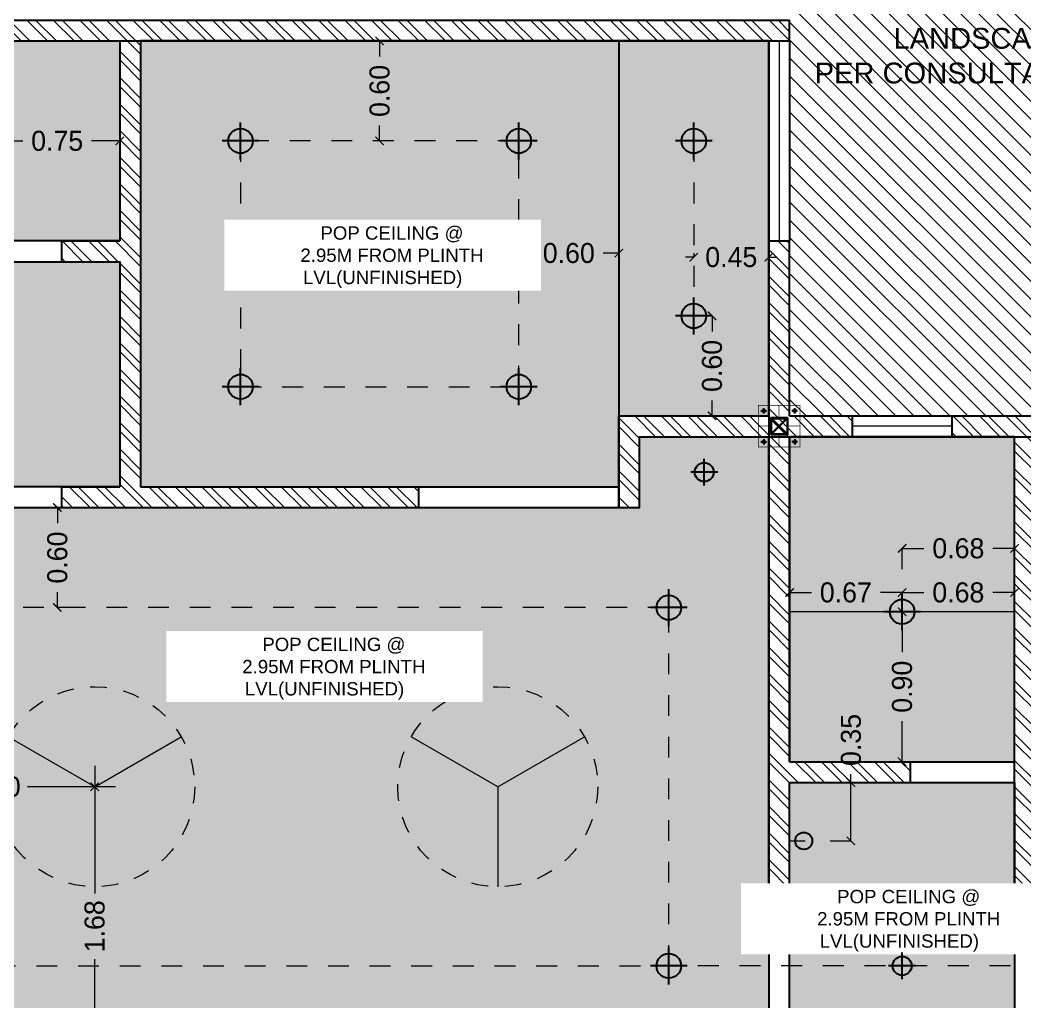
# Model space of a CAD drawing. Header units: metres. Extents: x 494 to 1845, y -666 to 1061.
# Drawn here: x 1537.12 to 1543.15, y 203.67 to 209.56 of the extents above; entities that cross this region are included whole.
import ezdxf

# ---------------------------------------------------------------- set-up
doc = ezdxf.new("R2010")
doc.units = ezdxf.units.M
doc.header["$MEASUREMENT"] = 0
for name, pattern in [('1', [0]), ('141011 - Typical Flr Plans -1 - 1.5 & 1-2 BHK_ Kolshet Namrata1$0$HIDDEN', [0.375, 0.25, -0.125]), ('_ZCAD_DYNDIM_LINETYPE_DATA_NAME_', [0.25, 0.125, -0.125]), ('HIDDEN', [0.375, 0.25, -0.125])]:
    doc.linetypes.add(name, pattern=pattern)
doc.layers.get('Defpoints').update_dxf_attribs({"color": 12})
for name, color, linetype, lineweight in [('01 WALL', 7, 'Continuous', 25), ('A-Wall Hatch', 8, 'Continuous', 9), ('DIMENSION', 8, 'Continuous', 5), ('ele ref line', 44, 'Continuous', 9), ('elec block', 14, 'Continuous', 9), ('Grid', 1, 'Continuous', 25), ('SCPL_BOLTS', 11, 'Continuous', 15), ('SCPL_ST PLATE', 222, 'Continuous', 0), ('VDA - FALSE CEILING', 7, 'Continuous', 5), ('VDA-FURNITURE', 8, 'Continuous', 13), ('VDA-HATCH', 8, 'Continuous', 9), ('VDA-WALL', 250, 'Continuous', 25), ('VDA-WINDOW', 5, 'Continuous', 9)]:
    doc.layers.add(name, color=color, linetype=linetype, lineweight=lineweight)
for name, color, linetype in [('A-AREA', 1, 'Continuous'), ('BASE PLATE', 3, 'Continuous'), ('CEILING', 7, 'Continuous'), ('ceiling elec', 7, 'Continuous'), ('COLUMN', 1, 'Continuous'), ('SCPL HIDDEN', 8, 'HIDDEN'), ('SHEET', 7, 'Continuous'), ('TEXT', 7, 'Continuous'), ('VDA-TEXT', 250, '1'), ('VDA-WALL BELOW', 8, 'Continuous'), ('VDA_ELECTRICAL FIXTURES', 7, 'Continuous')]:
    doc.layers.add(name, color=color, linetype=linetype)
doc.styles.add('RS', font='GOTHIC.TTF')
doc.styles.get("Standard").update_dxf_attribs({"font": 'arial.ttf'})
doc.dimstyles.new('SMALL', dxfattribs={"dimtxt": 0.16, "dimasz": 0.05, "dimexe": 0, "dimexo": 0, "dimgap": 0.05, "dimtad": 0, "dimdec": 1, "dimzin": 0, "dimdsep": 46, "dimtxsty": 'RS', "dimblk": 'ARCHTICK', "dimcen": 2.5, "dimclrd": 256, "dimclre": 256, "dimclrt": 5, "dimadec": 0, "dimazin": 0, "dimtfac": 1, "dimtofl": 0, "dimtmove": 0, "dimatfit": 3, "dimldrblk": 'ARCHTICK', "dimfxl": 0, "dimtolj": 1, "dimtzin": 0, "dimarcsym": 0})

# ---------------------------------------------------------------- blocks, each defined once
blk = doc.blocks.new('athath')
at = {"layer": 'BASE PLATE', "const_width": 0.004000000000000001}
blk.add_lwpolyline([(382058.464163508, 2057488.133852801), (382058.7141635079, 2057488.133852801), (382058.7141635079, 2057487.883852801), (382058.464163508, 2057487.883852801)], close=True, dxfattribs=at)
at = {"layer": 'COLUMN', "color": 5, "lineweight": 30}
for p, q in [((382058.6391635078, 2057488.0588528), (382058.5391635078, 2057487.9588528)), ((382058.6391635078, 2057487.9588528), (382058.5391635078, 2057488.0588528))]:
    blk.add_line(p, q, dxfattribs=at)
blk.add_lwpolyline([(382058.5391635078, 2057488.0588528), (382058.5391635078, 2057487.9588528), (382058.6391635078, 2057487.9588528), (382058.6391635078, 2057488.0588528)], close=True, dxfattribs=at)
at = {"layer": 'Grid', "color": 5, "const_width": 0.002}
blk.add_lwpolyline([(382058.539163508, 2057488.058852801), (382058.639163508, 2057488.058852801), (382058.639163508, 2057487.958852801), (382058.539163508, 2057487.958852801)], close=True, dxfattribs=at)
at = {"layer": 'Grid', "color": 5}
blk.add_lwpolyline([(382058.5423635079, 2057488.055652801), (382058.6359635079, 2057488.055652801), (382058.6359635079, 2057487.962052801), (382058.5423635079, 2057487.962052801)], close=True, dxfattribs=at)
at = {"layer": 'SCPL HIDDEN'}
for p, q in [((382058.496163508, 2057488.118806606), (382058.496163508, 2057488.084898995)), ((382058.6821635079, 2057488.118806606), (382058.6821635079, 2057488.084898995)), ((382058.5131173132, 2057488.101852801), (382058.4792097027, 2057488.101852801)), ((382058.6652097026, 2057488.101852801), (382058.6991173132, 2057488.101852801)), ((382058.496163508, 2057487.898898995), (382058.496163508, 2057487.932806606)), ((382058.6821635079, 2057487.898898995), (382058.6821635079, 2057487.932806606)), ((382058.5131173132, 2057487.915852801), (382058.4792097027, 2057487.915852801)), ((382058.6652097026, 2057487.915852801), (382058.6991173132, 2057487.915852801))]:
    blk.add_line(p, q, dxfattribs=at)
at = {"layer": 'SCPL_BOLTS'}
for centre in [(382058.496163508, 2057488.101852801), (382058.6821635079, 2057488.101852801), (382058.496163508, 2057487.915852801), (382058.6821635079, 2057487.915852801)]:
    blk.add_circle(centre, 0.01035, dxfattribs=at)
at = {"layer": 'SCPL_ST PLATE', "const_width": 0.002}
for points in [[(382058.585713508, 2057488.133852801), (382058.592613508, 2057488.133852801), (382058.592613508, 2057488.058852801), (382058.585713508, 2057488.058852801)], [(382058.464163508, 2057488.012302801), (382058.464163508, 2057488.005402801), (382058.539163508, 2057488.005402801), (382058.539163508, 2057488.012302801)], [(382058.639163508, 2057488.005402801), (382058.639163508, 2057488.012302801), (382058.7141635079, 2057488.012302801), (382058.7141635079, 2057488.005402801)], [(382058.585713508, 2057487.883852801), (382058.592613508, 2057487.883852801), (382058.592613508, 2057487.958852801), (382058.585713508, 2057487.958852801)]]:
    blk.add_lwpolyline(points, close=True, dxfattribs=at)
blk = doc.blocks.new('zw$4BD1')
at = {"color": 6}
blk.add_line((0.1026044387735965, 0.2717923628416088), (0.1026044644431749, 0.08480641099328068), dxfattribs=at)
at = {"layer": 'SHEET', "color": 6}
blk.add_circle((0.1026044619984532, 0.10260446199851), 0.1026044519985128, dxfattribs=at)
blk = doc.blocks.new('12w')
at = {"layer": 'VDA_ELECTRICAL FIXTURES', "color": 5, "ltscale": 0.1}
for p, q in [((87910.28145249565, 3817.042512325924), (87910.28144543657, 3823.898232417295)), ((87906.81604333571, 3820.470368803413), (87913.74685459654, 3820.470375939805))]:
    blk.add_line(p, q, dxfattribs=at)
blk.add_circle((87910.28075605427, 3820.470372370896), 2.316151648332887, dxfattribs=at)
blk = doc.blocks.new('FAN 1')
at = {"layer": 'elec block', "color": 68, "true_color": 0x394d00}
for q in [(-3723.117876231178, 868.3742863660809), (-3722.078645746636, 868.3742863660809), (-3722.598260988907, 867.4742863660808)]:
    blk.add_line((-3722.598260988907, 868.074286366081), q, dxfattribs=at)
at = {"layer": 'elec block', "color": 68, "linetype": '141011 - Typical Flr Plans -1 - 1.5 & 1-2 BHK_ Kolshet Namrata1$0$HIDDEN', "ltscale": 0.15, "true_color": 0x394d00}
blk.add_circle((-3722.598260988907, 868.074286366081), 0.6, dxfattribs=at)
blk = doc.blocks.new('AEYTUU')
at = {"layer": 'VDA_ELECTRICAL FIXTURES', "color": 6, "ltscale": 0.1}
for p, q in [((8243.958968699393, -3482.814240096676), (8243.958968826868, -3482.690436009986)), ((8244.021548823775, -3482.752338117767), (8243.896388702484, -3482.752337988894))]:
    blk.add_line(p, q, dxfattribs=at)
blk.add_circle((8243.958981276084, -3482.752338053344), 0.04373075930944671, dxfattribs=at)
blk = doc.blocks.new('_ArchTick')
at = {"color": 0, "linetype": 'ByBlock', "const_width": 0.15}
blk.add_lwpolyline([(-0.5, -0.5), (0.5, 0.5)], dxfattribs=at)
blk = doc.blocks.new('*D647')
at = {"layer": 'Defpoints', "color": 0, "transparency": 16777216}
for p in [(0.8596984092641833, 4.950000225258009), (0.1096985392746319, 4.783114897968744), (0.8596984092641833, 4.783114897968744)]:
    blk.add_point(p, dxfattribs=at)
at = {"layer": 'DIMENSION', "lineweight": -2, "transparency": 16777216}
for p, q in [((0.1096985392746319, 4.825000225258009), (0.1096985392746319, 4.950000225258009)), ((0.1096985392746319, 4.950000225258009), (0.2790084674713853, 4.950000225258009)), ((0.8596984092641833, 4.950000225258009), (0.6903884810674299, 4.950000225258009)), ((0.8596984092641833, 4.825000225258009), (0.8596984092641833, 4.950000225258009))]:
    blk.add_line(p, q, dxfattribs=at)
at = {"layer": 'DIMENSION', "lineweight": -2, "transparency": 16777216, "xscale": 0.05, "yscale": 0.05, "zscale": 0.05, "rotation": 180}
blk.add_blockref('_ArchTick', (0.1096985392746319, 4.950000225258009), dxfattribs=at)
at = {"layer": 'DIMENSION', "lineweight": -2, "transparency": 16777216, "xscale": 0.05, "yscale": 0.05, "zscale": 0.05}
blk.add_blockref('_ArchTick', (0.8596984092641833, 4.950000225258009), dxfattribs=at)
at = {"layer": 'DIMENSION', "color": 5, "transparency": 16777216, "insert": (0.4846984742694076, 4.950000225258009), "char_height": 0.12, "attachment_point": 5, "style": 'RS'}
blk.add_mtext('\\A1;0.75', dxfattribs=at)
blk = doc.blocks.new('*D652')
at = {"layer": 'Defpoints', "color": 0, "transparency": 16777216}
for p in [(0.4858967204152123, 2.750004219080893), (1.258927144775953, 2.750004219080893), (1.258927144775953, 2.150000112953137)]:
    blk.add_point(p, dxfattribs=at)
at = {"layer": 'DIMENSION', "lineweight": -2, "transparency": 16777216}
for p, q in [((0.6108967204152123, 2.750004219080893), (0.4858967204152123, 2.750004219080893)), ((0.4858967204152123, 2.750004219080893), (0.4858967204152123, 2.656671098715861)), ((0.4858967204152123, 2.150000112953137), (0.4858967204152123, 2.243333233318168)), ((0.6108967204152123, 2.150000112953137), (0.4858967204152123, 2.150000112953137))]:
    blk.add_line(p, q, dxfattribs=at)
at = {"layer": 'DIMENSION', "lineweight": -2, "transparency": 16777216, "xscale": 0.05, "yscale": 0.05, "zscale": 0.05}
for p, rotation in [((0.4858967204152123, 2.750004219080893), 90), ((0.4858967204152123, 2.150000112953137), 270)]:
    blk.add_blockref('_ArchTick', p, dxfattribs=dict(at, rotation=rotation))
at = {"layer": 'DIMENSION', "color": 5, "transparency": 16777216, "insert": (0.4858967204152123, 2.450002166017015), "char_height": 0.12, "attachment_point": 5, "rotation": 90, "style": 'RS'}
blk.add_mtext('\\A1;0.60', dxfattribs=at)
blk = doc.blocks.new('*D653')
at = {"layer": 'Defpoints', "color": 0, "transparency": 16777216}
for p in [(0.9326029162511986, 1.075004219080881), (0.7096985392747683, -0.5999957809191301), (0.9326029162511986, -0.5999957809191301)]:
    blk.add_point(p, dxfattribs=at)
at = {"layer": 'DIMENSION', "lineweight": -2, "transparency": 16777216}
for p, q in [((0.8346985392747683, 1.075004219080881), (0.7096985392747683, 1.075004219080881)), ((0.7096985392747683, 1.075004219080881), (0.7096985392747683, 0.4347917785642323)), ((0.7096985392747683, -0.5999957809191301), (0.7096985392747683, 0.04021665959751886)), ((0.8346985392747683, -0.5999957809191301), (0.7096985392747683, -0.5999957809191301))]:
    blk.add_line(p, q, dxfattribs=at)
at = {"layer": 'DIMENSION', "lineweight": -2, "transparency": 16777216, "xscale": 0.05, "yscale": 0.05, "zscale": 0.05}
for p, rotation in [((0.7096985392747683, 1.075004219080881), 90), ((0.7096985392747683, -0.5999957809191301), 270)]:
    blk.add_blockref('_ArchTick', p, dxfattribs=dict(at, rotation=rotation))
at = {"layer": 'DIMENSION', "color": 5, "transparency": 16777216, "insert": (0.7096985392747683, 0.2375042190808756), "char_height": 0.12, "attachment_point": 5, "rotation": 90, "style": 'RS'}
blk.add_mtext('\\A1;1.68', dxfattribs=at)
blk = doc.blocks.new('*D654')
at = {"layer": 'Defpoints', "color": 0, "transparency": 16777216}
for p in [(-0.4903015907357258, 1.414036568382983), (0.7096985392747683, 1.414036568382983), (-0.4903015907357258, 1.075004219080881)]:
    blk.add_point(p, dxfattribs=at)
at = {"layer": 'DIMENSION', "lineweight": -2, "transparency": 16777216}
for p, q in [((-0.4903015907357258, 1.200004219080881), (-0.4903015907357258, 1.075004219080881)), ((0.7096985392747683, 1.200004219080881), (0.7096985392747683, 1.075004219080881)), ((-0.4903015907357258, 1.075004219080881), (-0.0877522395305732, 1.075004219080881)), ((0.7096985392747683, 1.075004219080881), (0.3071491880696158, 1.075004219080881))]:
    blk.add_line(p, q, dxfattribs=at)
at = {"layer": 'DIMENSION', "lineweight": -2, "transparency": 16777216, "xscale": 0.05, "yscale": 0.05, "zscale": 0.05, "rotation": 180}
blk.add_blockref('_ArchTick', (-0.4903015907357258, 1.075004219080881), dxfattribs=at)
at = {"layer": 'DIMENSION', "lineweight": -2, "transparency": 16777216, "xscale": 0.05, "yscale": 0.05, "zscale": 0.05}
blk.add_blockref('_ArchTick', (0.7096985392747683, 1.075004219080881), dxfattribs=at)
at = {"layer": 'DIMENSION', "color": 5, "transparency": 16777216, "insert": (0.109698474269635, 1.075004219080881), "char_height": 0.12, "attachment_point": 5, "style": 'RS'}
blk.add_mtext('\\A1;1.20', dxfattribs=at)
blk = doc.blocks.new('*D662')
at = {"layer": 'Defpoints', "color": 0, "transparency": 16777216}
for p in [(4.879698409264165, 1.100004219080859), (5.248003600157062, 1.100004219080859), (4.879698409264165, 0.7500042190802958)]:
    blk.add_point(p, dxfattribs=at)
at = {"layer": 'DIMENSION', "lineweight": -2, "transparency": 16777216}
for p, q in [((5.248003600157062, 1.100004219080859), (5.248003600157062, 1.15000421908087)), ((5.123003600157062, 1.100004219080859), (5.248003600157062, 1.100004219080859)), ((5.248003600157062, 0.7500042190802958), (5.248003600157062, 1.100004219080859)), ((5.123003600157062, 0.7500042190802958), (5.248003600157062, 0.7500042190802958))]:
    blk.add_line(p, q, dxfattribs=at)
at = {"layer": 'DIMENSION', "lineweight": -2, "transparency": 16777216, "xscale": 0.05, "yscale": 0.05, "zscale": 0.05}
for p, rotation in [((5.248003600157062, 1.100004219080859), 90), ((5.248003600157062, 0.7500042190802958), 270)]:
    blk.add_blockref('_ArchTick', p, dxfattribs=dict(at, rotation=rotation))
at = {"layer": 'DIMENSION', "color": 5, "transparency": 16777216, "insert": (5.248003600157062, 1.355694225878892), "char_height": 0.12, "attachment_point": 5, "rotation": 90, "style": 'RS'}
blk.add_mtext('\\A1;0.35', dxfattribs=at)
blk = doc.blocks.new('*D663')
at = {"layer": 'Defpoints', "color": 0, "transparency": 16777216}
for p in [(6.229698409264074, 2.504967953959181), (5.554698372563735, 2.160616078013391), (6.229698409264074, 2.160616078013391)]:
    blk.add_point(p, dxfattribs=at)
at = {"layer": 'DIMENSION', "lineweight": -2, "transparency": 16777216}
for p, q in [((5.554698372563735, 2.379967953959181), (5.554698372563735, 2.504967953959181)), ((5.554698372563735, 2.504967953959181), (5.685692612531739, 2.504967953959181)), ((6.229698409264074, 2.504967953959181), (6.09870416929607, 2.504967953959181)), ((6.229698409264074, 2.379967953959181), (6.229698409264074, 2.504967953959181))]:
    blk.add_line(p, q, dxfattribs=at)
at = {"layer": 'DIMENSION', "lineweight": -2, "transparency": 16777216, "xscale": 0.05, "yscale": 0.05, "zscale": 0.05, "rotation": 180}
blk.add_blockref('_ArchTick', (5.554698372563735, 2.504967953959181), dxfattribs=at)
at = {"layer": 'DIMENSION', "lineweight": -2, "transparency": 16777216, "xscale": 0.05, "yscale": 0.05, "zscale": 0.05}
blk.add_blockref('_ArchTick', (6.229698409264074, 2.504967953959181), dxfattribs=at)
at = {"layer": 'DIMENSION', "color": 5, "transparency": 16777216, "insert": (5.892198390913791, 2.504967953959181), "char_height": 0.12, "attachment_point": 5, "style": 'RS'}
blk.add_mtext('\\A1;0.68', dxfattribs=at)
blk = doc.blocks.new('*D664')
at = {"layer": 'Defpoints', "color": 0, "transparency": 16777216}
for p in [(4.879698409264165, 2.240418267492942), (4.879698409264165, 2.160616078013391), (5.554698372563735, 2.160616078013391)]:
    blk.add_point(p, dxfattribs=at)
at = {"layer": 'DIMENSION', "lineweight": -2, "transparency": 16777216}
for p, q in [((4.879698409264165, 2.160616078013391), (4.879698409264165, 2.240418267492942)), ((4.879698409264165, 2.240418267492942), (5.010080783843932, 2.240418267492942)), ((5.554698372563735, 2.240418267492942), (5.424315997983967, 2.240418267492942)), ((5.554698372563735, 2.160616078013391), (5.554698372563735, 2.240418267492942))]:
    blk.add_line(p, q, dxfattribs=at)
at = {"layer": 'DIMENSION', "lineweight": -2, "transparency": 16777216, "xscale": 0.05, "yscale": 0.05, "zscale": 0.05, "rotation": 180}
blk.add_blockref('_ArchTick', (4.879698409264165, 2.240418267492942), dxfattribs=at)
at = {"layer": 'DIMENSION', "lineweight": -2, "transparency": 16777216, "xscale": 0.05, "yscale": 0.05, "zscale": 0.05}
blk.add_blockref('_ArchTick', (5.554698372563735, 2.240418267492942), dxfattribs=at)
at = {"layer": 'DIMENSION', "color": 5, "transparency": 16777216, "insert": (5.217198390914064, 2.240418267492942), "char_height": 0.12, "attachment_point": 5, "style": 'RS'}
blk.add_mtext('\\A1;0.67', dxfattribs=at)
blk = doc.blocks.new('*D665')
at = {"layer": 'Defpoints', "color": 0, "transparency": 16777216}
for p in [(6.229698409264074, 2.240418267492942), (5.554698372563735, 2.160616078013391), (6.229698409264074, 2.160616078013391)]:
    blk.add_point(p, dxfattribs=at)
at = {"layer": 'DIMENSION', "lineweight": -2, "transparency": 16777216}
for p, q in [((5.554698372563735, 2.160616078013391), (5.554698372563735, 2.240418267492942)), ((5.554698372563735, 2.240418267492942), (5.685692612531739, 2.240418267492942)), ((6.229698409264074, 2.240418267492942), (6.09870416929607, 2.240418267492942)), ((6.229698409264074, 2.160616078013391), (6.229698409264074, 2.240418267492942))]:
    blk.add_line(p, q, dxfattribs=at)
at = {"layer": 'DIMENSION', "lineweight": -2, "transparency": 16777216, "xscale": 0.05, "yscale": 0.05, "zscale": 0.05, "rotation": 180}
blk.add_blockref('_ArchTick', (5.554698372563735, 2.240418267492942), dxfattribs=at)
at = {"layer": 'DIMENSION', "lineweight": -2, "transparency": 16777216, "xscale": 0.05, "yscale": 0.05, "zscale": 0.05}
blk.add_blockref('_ArchTick', (6.229698409264074, 2.240418267492942), dxfattribs=at)
at = {"layer": 'DIMENSION', "color": 5, "transparency": 16777216, "insert": (5.892198390913791, 2.240418267492942), "char_height": 0.12, "attachment_point": 5, "style": 'RS'}
blk.add_mtext('\\A1;0.68', dxfattribs=at)
blk = doc.blocks.new('*D666')
at = {"layer": 'Defpoints', "color": 0, "transparency": 16777216}
for p in [(5.727630907182174, 2.125004219080836), (5.554698523425486, 1.225004219080859), (5.727630907182174, 1.225004219080859)]:
    blk.add_point(p, dxfattribs=at)
at = {"layer": 'DIMENSION', "lineweight": -2, "transparency": 16777216}
for p, q in [((5.679698523425486, 2.125004219080836), (5.554698523425486, 2.125004219080836)), ((5.554698523425486, 2.125004219080836), (5.554698523425486, 1.881673151779694)), ((5.554698523425486, 1.225004219080859), (5.554698523425486, 1.468335286382001)), ((5.679698523425486, 1.225004219080859), (5.554698523425486, 1.225004219080859))]:
    blk.add_line(p, q, dxfattribs=at)
at = {"layer": 'DIMENSION', "lineweight": -2, "transparency": 16777216, "xscale": 0.05, "yscale": 0.05, "zscale": 0.05}
for p, rotation in [((5.554698523425486, 2.125004219080836), 90), ((5.554698523425486, 1.225004219080859), 270)]:
    blk.add_blockref('_ArchTick', p, dxfattribs=dict(at, rotation=rotation))
at = {"layer": 'DIMENSION', "color": 5, "transparency": 16777216, "insert": (5.554698523425486, 1.675004219080847), "char_height": 0.12, "attachment_point": 5, "rotation": 90, "style": 'RS'}
blk.add_mtext('\\A1;0.90', dxfattribs=at)
blk = doc.blocks.new('*D675')
at = {"layer": 'Defpoints', "color": 0, "transparency": 16777216}
for p in [(2.419698409236162, 5.550004219080904), (2.419698409236162, 5.550004219080904), (2.419698409236162, 4.950000112953148)]:
    blk.add_point(p, dxfattribs=at)
at = {"layer": 'DIMENSION', "lineweight": -2, "transparency": 16777216}
for p, q in [((2.419698409236162, 5.550004219080904), (2.419698409236162, 5.550004219080904)), ((2.419698409236162, 5.550004219080904), (2.419698409236162, 5.456671098715873)), ((2.419698409236162, 4.950000112953148), (2.419698409236162, 5.04333323331818)), ((2.419698409236162, 4.950000112953148), (2.419698409236162, 4.950000112953148))]:
    blk.add_line(p, q, dxfattribs=at)
at = {"layer": 'DIMENSION', "lineweight": -2, "transparency": 16777216, "xscale": 0.05, "yscale": 0.05, "zscale": 0.05}
for p, rotation in [((2.419698409236162, 5.550004219080904), 90), ((2.419698409236162, 4.950000112953148), 270)]:
    blk.add_blockref('_ArchTick', p, dxfattribs=dict(at, rotation=rotation))
at = {"layer": 'DIMENSION', "color": 5, "transparency": 16777216, "insert": (2.419698409236162, 5.250002166017026), "char_height": 0.12, "attachment_point": 5, "rotation": 90, "style": 'RS'}
blk.add_mtext('\\A1;0.60', dxfattribs=at)
blk = doc.blocks.new('*D676')
at = {"layer": 'Defpoints', "color": 0, "transparency": 16777216}
for p in [(3.254698409236198, 4.427726579495101), (3.854698409264074, 4.427726579495101), (3.854698409264074, 4.276753705443639)]:
    blk.add_point(p, dxfattribs=at)
at = {"layer": 'DIMENSION', "lineweight": -2, "transparency": 16777216}
for p, q in [((3.254698409236198, 4.401753705443639), (3.254698409236198, 4.276753705443639)), ((3.854698409264074, 4.401753705443639), (3.854698409264074, 4.276753705443639)), ((3.254698409236198, 4.276753705443639), (3.348029476551346, 4.276753705443639)), ((3.854698409264074, 4.276753705443639), (3.761367341948926, 4.276753705443639))]:
    blk.add_line(p, q, dxfattribs=at)
at = {"layer": 'DIMENSION', "lineweight": -2, "transparency": 16777216, "xscale": 0.05, "yscale": 0.05, "zscale": 0.05, "rotation": 180}
blk.add_blockref('_ArchTick', (3.254698409236198, 4.276753705443639), dxfattribs=at)
at = {"layer": 'DIMENSION', "lineweight": -2, "transparency": 16777216, "xscale": 0.05, "yscale": 0.05, "zscale": 0.05}
blk.add_blockref('_ArchTick', (3.854698409264074, 4.276753705443639), dxfattribs=at)
at = {"layer": 'DIMENSION', "color": 5, "transparency": 16777216, "insert": (3.554698409250022, 4.276753705443639), "char_height": 0.12, "attachment_point": 5, "style": 'RS'}
blk.add_mtext('\\A1;0.60', dxfattribs=at)
blk = doc.blocks.new('*D677')
at = {"layer": 'Defpoints', "color": 0, "transparency": 16777216}
for p in [(4.304698409246612, 4.276753705455008), (4.754698409264165, 4.276753705455008), (4.754698409264165, 4.252598045595391)]:
    blk.add_point(p, dxfattribs=at)
at = {"layer": 'DIMENSION', "lineweight": -2, "transparency": 16777216}
for p, q in [((4.304698409246612, 4.252598045595391), (4.254698409246657, 4.252598045595391)), ((4.304698409246612, 4.276753705455008), (4.304698409246612, 4.252598045595391)), ((4.754698409264165, 4.276753705455008), (4.754698409264165, 4.252598045595391)), ((4.754698409264165, 4.252598045595391), (4.80469840926412, 4.252598045595391))]:
    blk.add_line(p, q, dxfattribs=at)
at = {"layer": 'DIMENSION', "lineweight": -2, "transparency": 16777216, "xscale": 0.05, "yscale": 0.05, "zscale": 0.05}
blk.add_blockref('_ArchTick', (4.304698409246612, 4.252598045595391), dxfattribs=at)
at = {"layer": 'DIMENSION', "lineweight": -2, "transparency": 16777216, "xscale": 0.05, "yscale": 0.05, "zscale": 0.05, "rotation": 180}
blk.add_blockref('_ArchTick', (4.754698409264165, 4.252598045595391), dxfattribs=at)
at = {"layer": 'DIMENSION', "color": 5, "transparency": 16777216, "insert": (4.529698409255388, 4.252598045595391), "char_height": 0.12, "attachment_point": 5, "style": 'RS'}
blk.add_mtext('\\A1;0.45', dxfattribs=at)
blk = doc.blocks.new('*D678')
at = {"layer": 'Defpoints', "color": 0, "transparency": 16777216}
for p in [(4.41439682204873, 3.900004219080984), (4.41439682204873, 3.300004219080847), (4.41439682204873, 3.300004219080847)]:
    blk.add_point(p, dxfattribs=at)
at = {"layer": 'DIMENSION', "lineweight": -2, "transparency": 16777216}
for p, q in [((4.41439682204873, 3.900004219080984), (4.41439682204873, 3.900004219080984)), ((4.41439682204873, 3.900004219080984), (4.41439682204873, 3.806673151779762)), ((4.41439682204873, 3.300004219080847), (4.41439682204873, 3.393335286381955)), ((4.41439682204873, 3.300004219080847), (4.41439682204873, 3.300004219080847))]:
    blk.add_line(p, q, dxfattribs=at)
at = {"layer": 'DIMENSION', "lineweight": -2, "transparency": 16777216, "xscale": 0.05, "yscale": 0.05, "zscale": 0.05}
for p, rotation in [((4.41439682204873, 3.900004219080984), 90), ((4.41439682204873, 3.300004219080847), 270)]:
    blk.add_blockref('_ArchTick', p, dxfattribs=dict(at, rotation=rotation))
at = {"layer": 'DIMENSION', "color": 5, "transparency": 16777216, "insert": (4.41439682204873, 3.600004219080915), "char_height": 0.12, "attachment_point": 5, "rotation": 90, "style": 'RS'}
blk.add_mtext('\\A1;0.60', dxfattribs=at)
blk = doc.blocks.new('sadfadsf')
at = {"layer": 'A-Wall Hatch', "ltscale": 0.1}
h = blk.add_hatch(dxfattribs=at)
h.set_pattern_fill('ANSI32', color=256, scale=0.3, angle=270)
h.set_pattern_definition([(315, (0.4602964287123541, -2.026924649760645), (0.07954951288348662, 0.07954951288348659), []), (315, (0.4602964287123541, -2.079957658260639), (0.07954951288348662, 0.07954951288348659), [])])
h.paths.add_polyline_path([(2.654698409264029, 2.875004219080893), (0.9846984092641833, 2.875004219080893), (0.9846984092641833, 5.550004219080904), (4.879698409264165, 5.550004219080904), (4.879698409264165, 5.675004219080904), (-0.6153015907357258, 5.675004219080904), (-0.6153015907357258, 5.550004219080904), (0.8596984092641833, 5.550004219080904), (0.8596984092641833, 4.350004219080915), (0.5096984092642742, 4.350004219080915), (0.5096984092642742, 4.225004219080915), (0.8596984092641833, 4.225004219080915), (0.8596984092641833, 2.875004219080893), (0.5096984092642742, 2.875004219080893), (0.5096984092642742, 2.750004219080893), (2.654698409264029, 2.750004219080893)])
h.paths.add_polyline_path([(-1.490301590735726, -2.649995780919141), (-1.490301590735726, -0.5999957809191301), (-0.6153015907357258, -0.5999957809191301), (-0.6153015907357258, 4.350004219080915), (-0.4903015907357258, 4.350004219080915), (-0.4903015907357258, -0.5999957809191301), (-0.220301590735744, -0.5999957809191301), (-0.220301590735744, -0.7249957809191301), (-1.365301590735726, -0.7249957809191301), (-1.365301590735726, -2.649995780919141)])
h.paths.add_polyline_path([(3.854698409264074, -0.5999957809191301), (1.579698409264211, -0.5999957809191301), (1.579698409264211, -4.199995780919153), (1.704698409264211, -4.199995780919153), (1.704698409264211, -0.7249957809191301), (3.854698409264074, -0.7249957809191301)])
h.paths.add_polyline_path([(5.254698409264165, 3.299864772477292), (5.248795680612375, 3.299864772477292), (4.879698409264165, 3.300004219080847), (4.879698409264165, 4.350004219080915), (4.754698409264165, 4.350004219080915), (4.754698409264165, 3.300004219080847), (3.854698409264074, 3.300004219080847), (3.854698409264074, 2.750004219080893), (3.979698409264074, 2.750004219080893), (3.979698409264074, 3.175004219080847), (4.754698409264165, 3.175004219080847), (4.754698409264165, 0.3000042190808472), (4.879698409264165, 0.3000042190808472), (4.879698409264165, 1.100004219080859), (5.604698409264074, 1.100004219080859), (5.604698409264074, 1.225004219080859), (4.879698409264165, 1.225004219080859), (4.879698409264165, 3.175004219080847), (5.254698409264165, 3.175004219080847)])
h.paths.add_polyline_path([(8.904698409264029, 3.300004219080847), (7.254698409263938, 3.300004219080847), (7.254698409263938, 4.65000421908087), (8.204698409263983, 4.65000421908087), (8.204698409263983, 4.774864772477315), (7.129698409263938, 4.77500421908087), (7.129698409263938, 3.300004219080847), (5.854698409264074, 3.300004219080847), (5.854698409264074, 3.175004219080847), (8.904698409264029, 3.175004219080847)])
h.paths.add_polyline_path([(5.604698409264074, -1.624995780919164), (4.879698409264165, -1.624995780919164), (4.879698409264165, -0.7249957809191301), (5.329698409263983, -0.7249957809191301), (5.329698409263983, -0.5999957809191301), (4.754698409264165, -0.5999957809191301), (4.754698409264165, -4.199995780919153), (5.254698409264165, -4.199995780919153), (5.254698409264165, -4.075135227522708), (5.248795680612375, -4.075135227522708), (4.879698409264165, -4.074995780919153), (4.879698409264165, -1.749995784389796), (5.604698409264074, -1.749995780919164)])
h.paths.add_polyline_path([(9.779698409264029, 4.77500421908087), (8.804698409263892, 4.77500421908087), (8.804698409263892, 4.65000421908087), (9.654698409264029, 4.65000421908087), (9.654698409264029, 3.300004219080847), (9.779698409264029, 3.300004219080847)])
h.paths.add_polyline_path([(6.354698409264074, -1.624995780919164), (6.229698409264074, -1.624995780919164), (6.229698409264074, -4.074995780919153), (5.854698409264074, -4.074995780919153), (5.854698409264074, -4.199995780919153), (6.354698409264074, -4.199995780919153)])
h.paths.add_polyline_path([(6.354698409264074, 3.175004219080847), (6.229698409264074, 3.175004219080847), (6.229698409264074, 0.3000042190808472), (6.354698409264074, 0.3000042190808472)])
h.paths.add_polyline_path([(11.10469840926407, 3.300004219080847), (9.779698409264029, 3.300004219080847), (9.779698409264029, 3.175004219080847), (11.10469840926407, 3.175004219080847)])
h.paths.add_polyline_path([(9.779698409264029, 3.300004219080847), (9.654698409264029, 3.300004219080847), (9.654698409264029, 3.175004219080847), (9.779698409264029, 3.175004219080847)])
h.paths.add_polyline_path([(9.779698409264029, 0.4125042190808585), (9.654698409264029, 0.4125042190808585), (9.654698409264029, -0.5999957809191301), (6.229698409264074, -0.5999957809191301), (6.229698409264074, -0.7249957809191301), (9.654698409264029, -0.7249957809191301), (9.654698409264029, -4.199995780919153), (9.779698409264029, -4.199995780919153), (9.779698409264029, -0.7249957809191301), (11.10469840926407, -0.7249957809191301), (11.10469840926407, -0.5999957809191301), (9.779698409264029, -0.5999957809191301)])
h.paths.add_polyline_path([(9.654698409264029, 2.21250421908087), (9.779698409264029, 2.21250421908087), (9.779698409264029, 3.175004219080847), (9.654698409264029, 3.175004219080847)])
at = {"layer": 'VDA-HATCH', "true_color": 0xdbdbdb}
h = blk.add_hatch(color=254, dxfattribs=at)
h.dxf.hatch_style = 1
h.paths.add_polyline_path([(-0.4903014913118113, 2.750004219080893), (3.979698409264074, 2.750004219080893), (3.979698409264074, 3.175004219080847), (4.754698409264165, 3.175004219080847), (4.754698409264165, -0.5999957809191301), (-0.4903014913118113, -0.5999957809191301)])
h.paths.add_polyline_path([(6.354698409264074, -4.074995780919153), (9.654698409264029, -4.074995780919153), (9.654698409264029, -0.7249957809191301), (4.879698409264165, -0.7249957809191301), (4.879698409264165, -1.624995780919164), (6.354698409264074, -1.624995780919164)])
h.paths.add_polyline_path([(6.354698409264074, 3.175004219080847), (9.654698409264029, 3.175004219080847), (9.654698409264029, -0.5999943853659033), (6.354698409264074, -0.5999943853659033)])
h.paths.add_polyline_path([(1.704698409264211, -0.7249957809191301), (4.754698409264165, -0.7249957809191301), (4.754698409264165, -4.075023640944266), (1.704698409264211, -4.075023640944266)])
h.paths.add_polyline_path([(0.9846984092641833, 2.875004219080893), (3.854698409264074, 2.875004219080893), (3.854698409264074, 3.300004219080847), (4.754698409264165, 3.300004219080847), (4.754698409264165, 5.550004219080904), (0.9846984092641833, 5.550004219080904)])
h.paths.add_polyline_path([(7.254698409263938, 3.300004219080847), (9.654698409264029, 3.300004219080847), (9.654698409264029, 4.650000112953137), (7.254698409263938, 4.650000112953137)])
h.paths.add_polyline_path([(4.879698409264165, -1.749995784389796), (6.229698409264074, -1.749995784389796), (6.229698409264074, -4.074995780919153), (4.879698409264165, -4.074995780919153)])
h.paths.add_polyline_path([(4.879698409264165, 1.225004219080859), (6.229698409264074, 1.225004219080859), (6.229698409264074, 3.175004219080847), (4.879698409264165, 3.175004219080847)])
h.paths.add_polyline_path([(4.879698409264165, 1.100004219080859), (6.229698409264074, 1.100004219080859), (6.229698409264074, -0.5999957809191301), (4.879698409264165, -0.5999957809191301)])
h.paths.add_polyline_path([(0.8596984092641833, 2.875004219080893), (-0.4903014684230129, 2.875004247692061), (-0.4903014684230129, 4.225004247692084), (0.8596984092641833, 4.225004219080915)])
h.paths.add_polyline_path([(0.8596984092641833, 4.350004219080915), (-0.4903014542660458, 4.350004219080915), (-0.4903014542660458, 5.550004219080904), (0.8596984092641833, 5.550004219080904)])
at = {"layer": 'A-AREA'}
for points in [[(4.754698409264165, 5.550004219080904), (4.754698409264165, 3.175004219080847), (7.254698409263938, 3.175004219080847), (7.254698409263938, 4.65000421908087), (9.654698409292223, 4.650000112953137), (9.654698409264029, 3.175004219080847), (10.97969840926407, 3.175004219080847), (10.97969840926407, -0.5999957809191301), (9.654764183183943, -0.5999943854351955), (9.654698409264029, -4.074995780919153), (1.704698995166837, -4.075040982385133), (1.704698409264211, -2.524995780919141), (-1.365301590735726, -2.524995780919141), (-1.365301590735726, -0.7249957809191301), (-0.4903015907357258, -0.7249957809191301)], [(-0.4903015871593652, -0.5999957809191301), (-0.4903014455339871, 4.350004219080915), (-0.6153015907357258, 4.350004219080915), (-0.6153015907357258, 5.550004199368402), (0.5096983660662318, 5.550004199368402), (0.9846984092641833, 5.550004219080904), (4.754698409264165, 5.550004219080904)]]:
    blk.add_lwpolyline(points, dxfattribs=at)
at = {"layer": 'CEILING', "color": 6}
for points in [[(0.8596984092641833, 4.350004219080915), (-0.4903014542660458, 4.350004219080915), (-0.4903014542660458, 5.550004219080904), (0.8596984092641833, 5.550004219080904)], [(0.9846984092641833, 2.875004219080893), (3.854698409264074, 2.875004219080893), (3.854698409264074, 3.300004219080847), (4.754698409264165, 3.300004219080847), (4.754698409264165, 5.550004219080904), (0.9846984092641833, 5.550004219080904)], [(0.8596984092641833, 2.875004219080893), (-0.4903014684230129, 2.875004247692061), (-0.4903014684230129, 4.225004247692084), (0.8596984092641833, 4.225004219080915)], [(-0.4903014913118113, 2.750004219080893), (3.979698409264074, 2.750004219080893), (3.979698409264074, 3.175004219080847), (4.754698409264165, 3.175004219080847), (4.754698409264165, -0.5999957809191301), (-0.4903014913118113, -0.5999957809191301)], [(4.879698409264165, 1.225004219080859), (6.229698409264074, 1.225004219080859), (6.229698409264074, 3.175004219080847), (4.879698409264165, 3.175004219080847)], [(4.879698409264165, 1.100004219080859), (6.229698409264074, 1.100004219080859), (6.229698409264074, -0.5999957809191301), (4.879698409264165, -0.5999957809191301)]]:
    blk.add_lwpolyline(points, close=True, dxfattribs=at)
at = {"layer": 'VDA - FALSE CEILING', "color": 253, "linetype": '_ZCAD_DYNDIM_LINETYPE_DATA_NAME_'}
for p, q in [((4.304698409235925, 4.950000112953319), (4.304698409252524, 3.900004219080841)), ((6.954698409236016, 1.50850632962829e-06), (4.154698409258799, -2.206161974527276e-05))]:
    blk.add_line(p, q, dxfattribs=at)
for points in [[(1.584698409236125, 3.475000112953182), (3.254698409236198, 3.475000112953182), (3.254698409236198, 4.950000112953148), (1.584698409236125, 4.950000112953148)], [(4.154698409236289, 2.150000112953137), (0.1096984128128042, 2.150000112953137), (0.1096984128128042, 1.129531597143796e-07), (4.154698409236289, 1.129531597143796e-07)]]:
    blk.add_lwpolyline(points, close=True, dxfattribs=at)
at = {"layer": 'VDA-FURNITURE'}
blk.add_line((6.229698409264074, 2.125004219080836), (4.879698409264165, 2.125004219080836), dxfattribs=at)
at = {"layer": 'VDA-WALL'}
for p, q in [((-0.6153015907357258, 5.675004219080904), (4.879698409264165, 5.675004219080904)), ((4.879698409264165, 5.550004219080904), (4.879698409264165, 5.675004219080904)), ((-0.6153015907357258, 5.550004219080904), (0.8596984092641833, 5.550004219080904)), ((0.8596984092641833, 5.550004219080904), (0.8596984092641833, 4.350004219080915)), ((0.9846984092641833, 5.550004219080904), (4.879698409264165, 5.550004219080904)), ((0.9846984092641833, 5.550004219080904), (0.9846984092641833, 2.875004219080893)), ((3.854698409264074, 5.550004219080904), (3.854698409264074, 2.750004219080893)), ((0.5096984092642742, 4.350004219080915), (0.8596984092641833, 4.350004219080915)), ((0.5096984092642742, 4.350004219080915), (0.5096984092642742, 4.225004219080915)), ((4.754698409264165, 3.300004219080847), (4.754698409264165, 4.350004219080915)), ((4.754698409264165, 4.350004219080915), (4.879698409264165, 4.350004219080915)), ((4.879698409264165, 3.300004219080847), (4.879698409264165, 4.350004219080915)), ((0.5096984092642742, 4.225004219080915), (0.8596984092641833, 4.225004219080915)), ((0.8596984092641833, 4.225004219080915), (0.8596984092641833, 2.875004219080893)), ((3.854698409264074, 3.300004219080847), (4.754698409264165, 3.300004219080847)), ((3.854698409264074, 2.750004219080893), (3.854698409264074, 3.300004219080847)), ((4.879698409264165, 3.300004219080847), (5.254698409264165, 3.300004219080847)), ((5.254698409264165, 3.300004219080847), (5.254698409264165, 3.175004219080847)), ((5.854698409264074, 3.300004219080847), (7.129698409263938, 3.300004219080847)), ((5.854698409264074, 3.175004219080847), (5.854698409264074, 3.300004219080847)), ((3.979698409264074, 3.175004219080847), (4.754698409264165, 3.175004219080847)), ((3.979698409264074, 2.750004219080893), (3.979698409264074, 3.175004219080847)), ((4.754698409264165, 0.3000042190808472), (4.754698409264165, 3.175004219080847)), ((4.879698409264165, 3.175004219080847), (5.254698409264165, 3.175004219080847)), ((4.879698409264165, 1.225004219080859), (4.879698409264165, 3.175004219080847)), ((5.854698409264074, 3.175004219080847), (8.904698409264029, 3.175004219080847)), ((6.229698409264074, 0.3000042190808472), (6.229698409264074, 3.175004219080847)), ((0.5096984092642742, 2.875004219080893), (0.8596984092641833, 2.875004219080893)), ((0.5096984092642742, 2.875004219080893), (0.5096984092642742, 2.750004219080893)), ((0.9846984092641833, 2.875004219080893), (2.654698409264029, 2.875004219080893)), ((2.654698409264029, 2.750004219080893), (2.654698409264029, 2.875004219080893)), ((0.5096984092642742, 2.750004219080893), (2.654698409264029, 2.750004219080893)), ((3.854698409264074, 2.750004219080893), (3.979698409264074, 2.750004219080893)), ((4.879698409264165, 1.225004219080859), (5.604698409264074, 1.225004219080859)), ((5.604698409264074, 1.100004219080859), (5.604698409264074, 1.225004219080859)), ((4.879698409264165, 0.3000042190808472), (4.879698409264165, 1.100004219080859)), ((4.879698409264165, 1.100004219080859), (5.604698409264074, 1.100004219080859)), ((4.879698409264165, 0.3000042190808472), (4.754698409264165, 0.3000042190808472)), ((6.354698409264074, 0.3000042190808472), (6.229698409264074, 0.3000042190808472))]:
    blk.add_line(p, q, dxfattribs=at)
at = {"layer": 'VDA-WALL BELOW'}
for p, q in [((4.754698409264165, 5.550004219080904), (4.754698409264165, 4.350004219080915)), ((4.879698409264165, 5.550004219080904), (4.879698409264165, 4.350004219080915)), ((5.248795680612375, 3.299864772477292), (5.854698409264074, 3.299864772477292)), ((5.854698409264074, 3.175004219080847), (5.254698409264165, 3.175004219080847))]:
    blk.add_line(p, q, dxfattribs=at)
at = {"layer": 'VDA-WINDOW'}
for p, q in [((4.817198409264165, 5.550004219080904), (4.817198409264165, 4.350004219080915)), ((5.854698409264074, 3.237504219080847), (5.254698409264165, 3.237504219080847))]:
    blk.add_line(p, q, dxfattribs=at)
at = {"xscale": 0.4999999999995894, "yscale": 0.4999999999995894, "zscale": 0.4999999999995894, "rotation": 89.99999999999999}
blk.add_blockref('zw$4BD1', (5.015598698273834, 0.6987019996940944), dxfattribs=at)
at = {"layer": '01 WALL', "xscale": 1.296, "yscale": 1.296, "zscale": 1.296}
blk.add_blockref('AEYTUU', (-10679.80362511833, 4516.609534336197), dxfattribs=at)
at = {"layer": 'ceiling elec', "color": 55, "lineweight": 0, "xscale": 0.032002010394372, "yscale": 0.032002010394372, "zscale": 0.032002010394372, "rotation": 90.00000000000001}
for p in [(123.84743097724, -2808.355718414456), (125.5174309772401, -2808.355718414456), (126.5674309772398, -2808.355718414456), (126.5674309772633, -2809.405736595852), (123.84743097724, -2809.830718414456), (125.5174309772628, -2809.830718414456), (126.4174309772629, -2811.155738318409), (127.817430977263, -2811.180740589029), (126.4174309772629, -2813.305740589029)]:
    blk.add_blockref('12w', p, dxfattribs=at)
at = {"layer": 'ele ref line', "color": 14}
for p in [(3723.307959528182, -866.9992769554458), (3725.726709402182, -866.9992769554458)]:
    blk.add_blockref('FAN 1', p, dxfattribs=at)
at = {"layer": 'DIMENSION'}
for p1, p2, distance, picture, middle in [((2.419698409236162, 4.950000112953148), (2.419698409236162, 5.550004219080904), 0, '*D675', (2.419698409236162, 5.250002166017026)), ((0.1096985392746319, 4.783114897968744), (0.8596984092641833, 4.783114897968744), 0.16688532728926475, '*D647', (0.4846984742694076, 4.950000225258009)), ((3.254698409236198, 4.427726579495101), (3.854698409264074, 4.427726579495101), -0.15097287405146176, '*D676', (3.554698409250022, 4.276753705443639)), ((4.304698409246612, 4.276753705455008), (4.754698409264165, 4.276753705455008), -0.024155659859617096, '*D677', (4.529698409255388, 4.252598045595391)), ((4.414396822048161, 3.900004219080984), (4.414396822048161, 3.300004219080847), 0, '*D678', (4.414396822048161, 3.600004219080915)), ((1.258927144775953, 2.150000112953137), (1.258927144775953, 2.750004219080893), 0.7730304243607407, '*D652', (0.4858967204152123, 2.450002166017015)), ((5.554698372563735, 2.160616078013391), (6.229698409264074, 2.160616078013391), 0.3443518759457902, '*D663', (5.892198390913791, 2.504967953959181)), ((5.554698372563735, 2.160616078013391), (4.879698409264165, 2.160616078013391), -0.07980218947955109, '*D664', (5.217198390914064, 2.240418267492942)), ((5.554698372563735, 2.160616078013391), (6.229698409264074, 2.160616078013391), 0.07980218947955109, '*D665', (5.892198390913791, 2.240418267492942)), ((5.727630907182174, 2.125004219080836), (5.727630907182174, 1.225004219080859), -0.17293238375668807, '*D666', (5.554698523425486, 1.675004219080847)), ((4.879698409264165, 0.7500042190802958), (4.879698409264165, 1.100004219080859), -0.3683051908928965, '*D662', (5.248003600157062, 1.355694225878892)), ((0.7096985392747683, 1.414036568382983), (-0.4903015907357258, 1.414036568382983), 0.3390323493021019, '*D654', (0.109698474269635, 1.075004219080881)), ((0.9326029162511986, 1.075004219080881), (0.9326029162511986, -0.5999957809191301), -0.2229043769764303, '*D653', (0.7096985392747683, 0.2375042190808756))]:
    dim = blk.add_aligned_dim(p1=p1, p2=p2, distance=distance, dimstyle='SMALL', override={"dimtxt": 0.12, "dimdec": 2, "dimblk": 'ArchTick'}, dxfattribs=at)
    dim.commit()
    dim.dimension.update_dxf_attribs({"geometry": picture, "text_midpoint": middle})
at = {"layer": 'TEXT', "extrusion": (-0.0001275556141251, 1.52775613832e-05, 0.9999999917480806), "char_height": 0.08, "width": 1.819508899797923, "attachment_point": 2, "text_direction": (0.9999999918647826, -3.30549834200477e-09, 0.0001275556141904859), "bg_fill": 2}
for insert in [(2.437709766968737, 4.437467380520019, -3.151173199447688e-05), (2.088932272957891, 1.969195884444503, -3.151173199447688e-05), (5.538212462291995, 0.4559755187991925, -3.151173199447688e-05)]:
    blk.add_mtext('\\pi0.11179;POP CEILING @\\P2.95M FROM PLINTH LVL(UNFINISHED)', dxfattribs=dict(at, insert=insert))
at = {"layer": '01 WALL', "xscale": 1.296, "yscale": 1.296, "zscale": 1.296}
blk.add_blockref('AEYTUU', (-10678.61614161153, 4513.647030924993), dxfattribs=at)

msp = doc.modelspace()

# ---------------------------------------------------------------- block references
at = {"layer": 'DIMENSION', "color": 6}
msp.add_blockref('sadfadsf', (1536.860287799889, 203.8820631132091), dxfattribs=at)

# ---------------------------------------------------------------- next in the draw order: hatches: boundary and pattern name
at = {"layer": 'A-Wall Hatch'}
h = msp.add_hatch(dxfattribs=at)
h.set_pattern_fill('ANSI31', color=62, scale=0.6100000000000001, angle=270)
h.set_pattern_definition([(315, (87.80276057273863, -69.29830011011828), (0.05391689206547427, 0.05391689206547425), [])])
h.paths.add_polyline_path([(1531.29500528361, 210.1820682634834), (1528.294996434092, 210.1820682634329), (1528.294975984212, 209.7070568677803), (1528.294959742138, 209.7070568678308), (1528.294980192078, 209.5820149813521), (1528.294980192078, 208.438851015439), (1528.294980192078, 207.1820412167767), (1530.319975220301, 207.1820576171381), (1531.294979861904, 207.1820263152368), (1531.294984833789, 207.9570263764621)])
h.paths.add_polyline_path([(1543.989997919046, 207.1820699985007), (1541.739985297102, 207.1820696118884), (1541.73998529749, 209.8570781878482), (1543.989997919432, 209.8570785744606)])

# ---------------------------------------------------------------- next in the draw order: linework, layer by layer
at = {"layer": 'VDA-WALL'}
for p, q in [((1538.794989947897, 209.4320257880863), (1538.794989947897, 209.4320674810189, -3.9941857378511e-09)), ((1538.919989947897, 209.4320257880863), (1538.919989947897, 209.4320674889312, -3.994943733161499e-09))]:
    msp.add_line(p, q, dxfattribs=at)

# ---------------------------------------------------------------- next in the draw order: block references
at = {"layer": 'COLUMN', "rotation": 89.99999999999999}
msp.add_blockref('athath', (2059029.686339278, -381851.4695995925, 5.031655805054461e-05), dxfattribs=at)

# ---------------------------------------------------------------- next in the draw order: texts
at = {"layer": 'VDA-TEXT', "insert": (1541.890319573756, 209.5102139590912), "char_height": 0.125, "width": 2.007072730626533, "attachment_point": 1, "style": 'RS'}
msp.add_mtext('\\pi0.47293;{\\fArial|b0|i0|c0|p34;LANDSCAPE}\\pi0.47293;{\\fArial|b0|i0|c0|p34;(AS PER CONSULTANT)}', dxfattribs=at)

doc.saveas('drawing.dxf')
